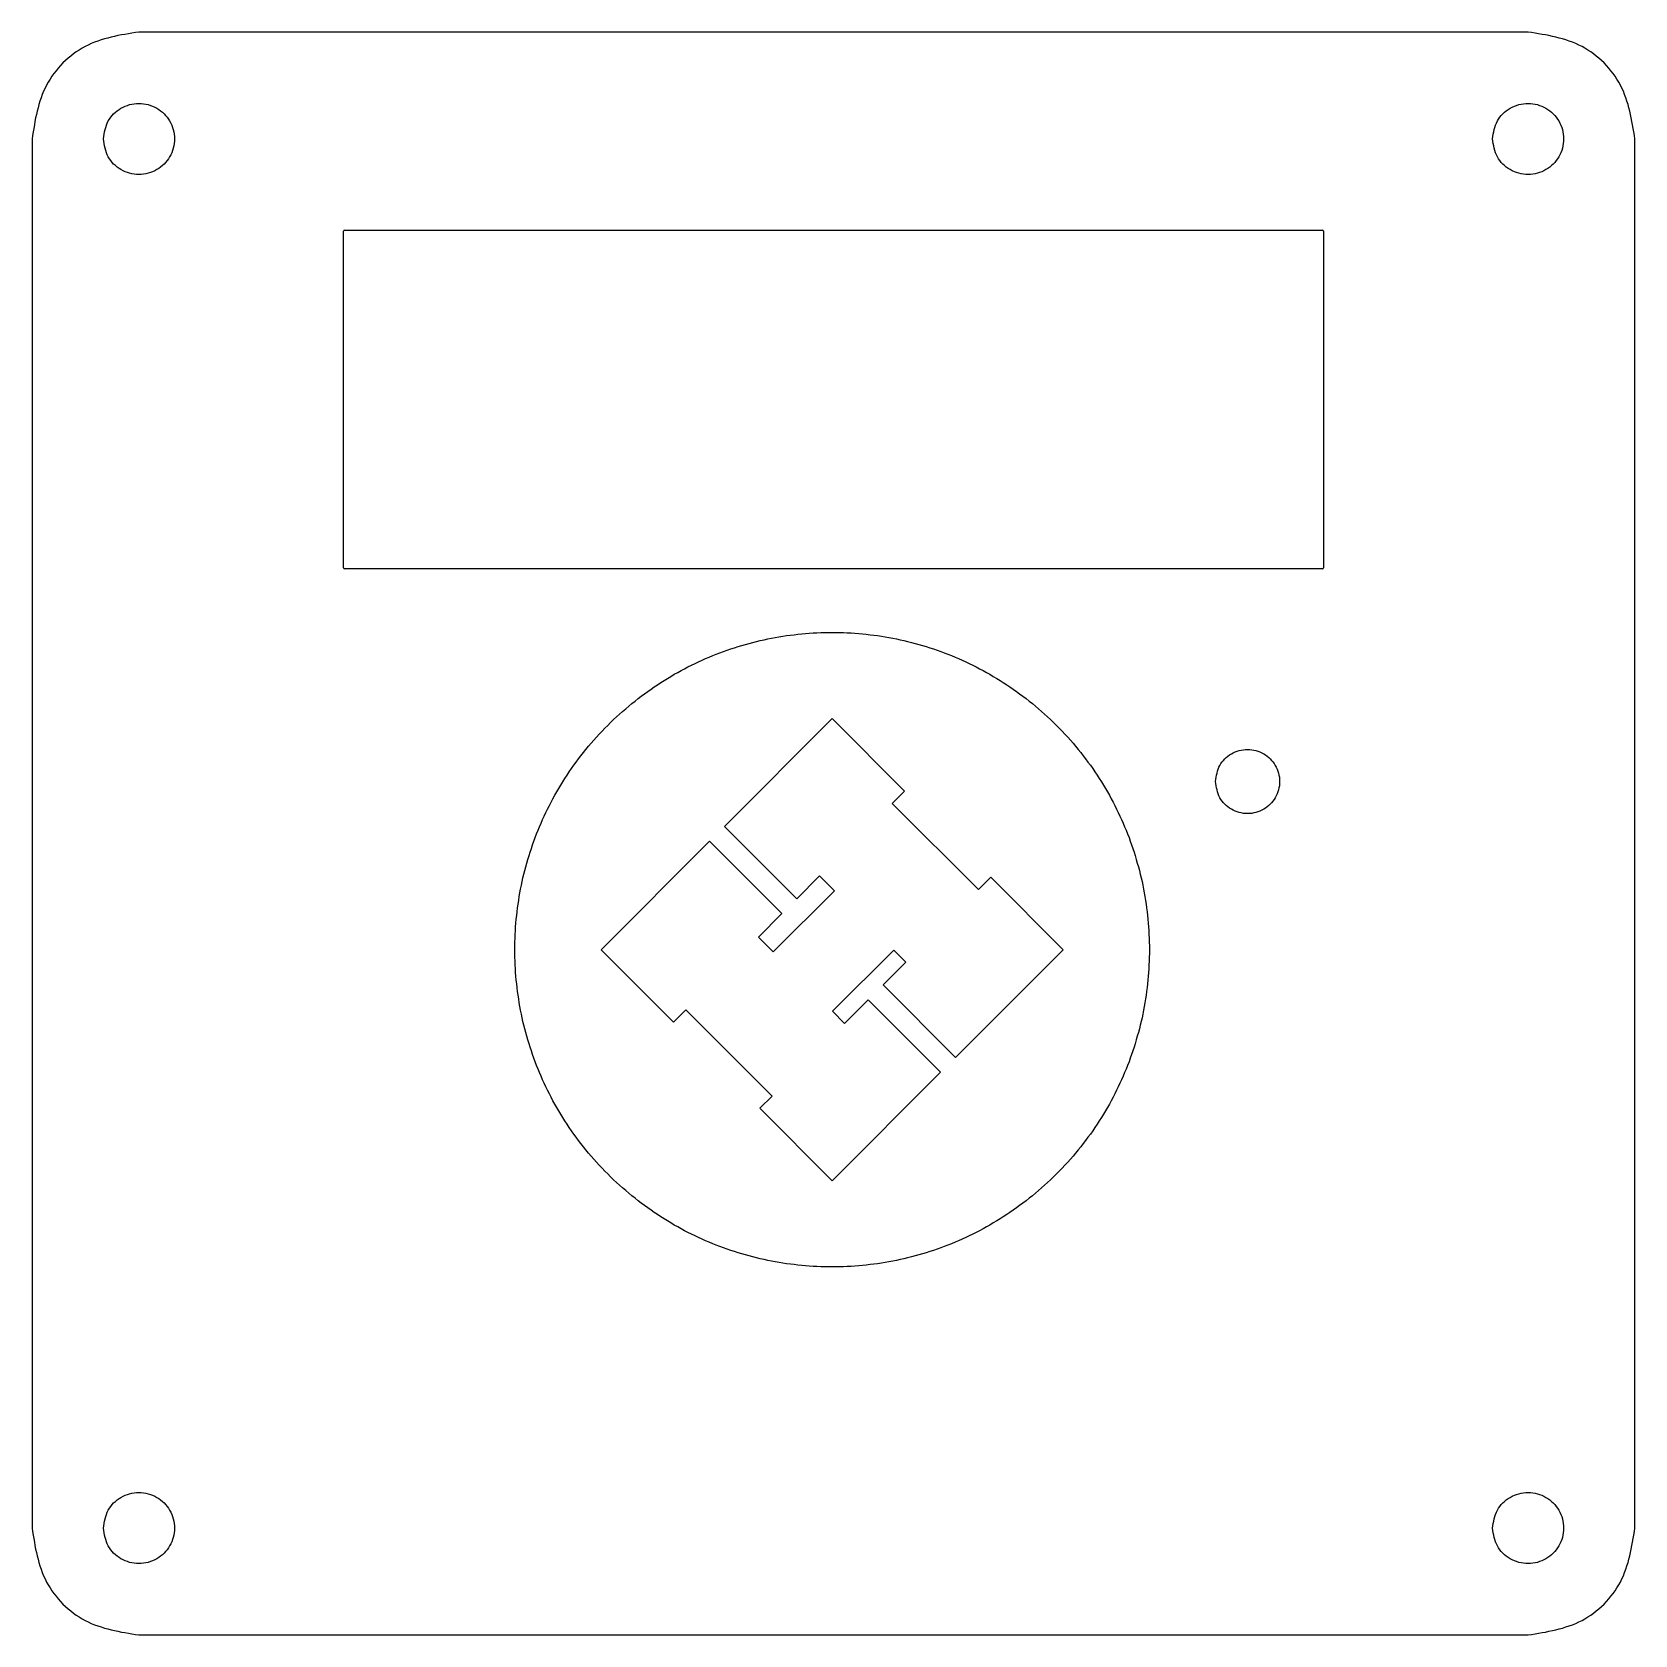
# Model space of a CAD drawing. Extents: x 14 to 324, y 11 to 161.
# Drawn here: x 173.7 to 323.8, y 11.2 to 161.3 of the extents above; entities that cross this region are included whole.
import ezdxf

# ---------------------------------------------------------------- set-up
doc = ezdxf.new("R2010")
doc.units = 0
doc.layers.add('CUT', color=3, linetype='CONTINUOUS')
doc.layers.add('ETCH2', color=6, linetype='CONTINUOUS')

msp = doc.modelspace()

# ---------------------------------------------------------------- linework, layer by layer
at = {"layer": 'CUT'}
for p, q in [((313.82, 161.34), (183.73, 161.34)), ((173.73, 151.34), (173.73, 21.25)), ((323.83, 21.25), (323.83, 151.34)), ((202.9, 111.17), (202.9, 142.69)), ((203, 142.79), (294.56, 142.79)), ((294.66, 142.69), (294.66, 111.17)), ((294.56, 111.07), (203, 111.07)), ((183.73, 11.24), (313.82, 11.24))]:
    msp.add_line(p, q, dxfattribs=at)
at = {"layer": 'CUT', "linetype": 'ByBlock'}
for centre, start, end in [((203, 142.69), 90, 180), ((294.56, 142.69), 0, 90), ((203, 111.17), 180, 270), ((294.56, 111.17), 270, 0)]:
    msp.add_arc(centre, 0.1, start, end, dxfattribs=at)
at = {"layer": 'CUT'}
for points, knots in [([(183.73, 161.34), (181.98, 161.07), (178.53, 160.53), (174.54, 156.54), (174, 153.09), (173.73, 151.34)], [0, 0, 0, 0, 5.232493, 10.309785, 15.542277, 15.542277, 15.542277, 15.542277]), ([(323.83, 151.34), (323.55, 153.09), (323.01, 156.54), (319.03, 160.53), (315.57, 161.07), (313.82, 161.34)], [0, 0, 0, 0, 5.232493, 10.309787, 15.542272, 15.542272, 15.542272, 15.542272]), ([(180.41, 151.34), (180.5, 150.75), (180.68, 149.59), (182, 148.32), (183.73, 147.85), (185.48, 148.32), (186.75, 149.59), (187.22, 151.34), (186.75, 153.08), (185.48, 154.35), (183.73, 154.82), (182, 154.35), (180.68, 153.08), (180.5, 151.92), (180.41, 151.34)], [0, 0, 0, 0, 1.739739, 3.427871, 5.167609, 6.907347, 8.595479, 10.335218, 12.074956, 13.763088, 15.502826, 17.242565, 18.930696, 20.670434, 20.670434, 20.670434, 20.670434]), ([(310.49, 151.34), (310.58, 150.75), (310.77, 149.59), (312.09, 148.32), (313.82, 147.85), (315.56, 148.32), (316.84, 149.59), (317.31, 151.34), (316.84, 153.08), (315.56, 154.35), (313.82, 154.82), (312.09, 154.35), (310.77, 153.08), (310.58, 151.92), (310.49, 151.34)], [0, 0, 0, 0, 1.739739, 3.427871, 5.167609, 6.907347, 8.595479, 10.335219, 12.074957, 13.763089, 15.502827, 17.242565, 18.930697, 20.670435, 20.670435, 20.670435, 20.670435]), ([(284.55, 91.16), (284.63, 90.63), (284.8, 89.58), (285.99, 88.44), (287.55, 88.01), (289.13, 88.44), (290.27, 89.58), (290.7, 91.16), (290.27, 92.73), (289.13, 93.88), (287.55, 94.3), (285.99, 93.88), (284.8, 92.73), (284.63, 91.69), (284.55, 91.16)], [0, 0, 0, 0, 1.570106, 3.093643, 4.663742, 6.233842, 7.757379, 9.327485, 10.897589, 12.421127, 13.991227, 15.561326, 17.084863, 18.654968, 18.654968, 18.654968, 18.654968]), ([(180.41, 21.25), (180.5, 20.66), (180.68, 19.51), (182, 18.24), (183.73, 17.76), (185.48, 18.24), (186.75, 19.51), (187.22, 21.25), (186.75, 22.99), (185.48, 24.26), (183.73, 24.74), (182, 24.26), (180.68, 22.99), (180.5, 21.84), (180.41, 21.25)], [0, 0, 0, 0, 1.739736, 3.427868, 5.167607, 6.907346, 8.595479, 10.335214, 12.07495, 13.763083, 15.502822, 17.24256, 18.930693, 20.670428, 20.670428, 20.670428, 20.670428]), ([(310.49, 21.25), (310.58, 20.66), (310.77, 19.51), (312.09, 18.24), (313.82, 17.76), (315.56, 18.24), (316.84, 19.51), (317.31, 21.25), (316.84, 22.99), (315.56, 24.26), (313.82, 24.74), (312.09, 24.26), (310.77, 22.99), (310.58, 21.84), (310.49, 21.25)], [0, 0, 0, 0, 1.739735, 3.427869, 5.167607, 6.907346, 8.595479, 10.335215, 12.07495, 13.763083, 15.502822, 17.242561, 18.930694, 20.670429, 20.670429, 20.670429, 20.670429]), ([(173.73, 21.25), (174, 19.5), (174.54, 16.04), (178.53, 12.06), (181.98, 11.52), (183.73, 11.24)], [0, 0, 0, 0, 5.232487, 10.309781, 15.542275, 15.542275, 15.542275, 15.542275]), ([(313.82, 11.24), (315.57, 11.52), (319.03, 12.06), (323.01, 16.04), (323.55, 19.5), (323.83, 21.25)], [0, 0, 0, 0, 5.232485, 10.309781, 15.54227, 15.54227, 15.54227, 15.54227])]:
    msp.add_open_spline(points, degree=3, knots=knots, dxfattribs=at)
at = {"layer": 'ETCH2'}
for p, q in [((246.51, 105.05), (246.86, 105.07)), ((246.86, 105.07), (247.22, 105.09)), ((247.22, 105.09), (247.58, 105.11)), ((247.58, 105.11), (247.93, 105.12)), ((247.93, 105.12), (248.29, 105.12)), ((248.29, 105.12), (248.65, 105.13)), ((248.65, 105.13), (249, 105.12)), ((249, 105.12), (249.36, 105.12)), ((249.36, 105.12), (249.72, 105.11)), ((249.72, 105.11), (250.07, 105.09)), ((250.07, 105.09), (250.43, 105.07)), ((250.43, 105.07), (250.78, 105.05)), ((238.82, 103.46), (239.16, 103.58)), ((239.16, 103.58), (239.5, 103.69)), ((239.5, 103.69), (239.84, 103.8)), ((239.84, 103.8), (240.19, 103.9)), ((240.19, 103.9), (240.53, 104)), ((240.53, 104), (240.88, 104.1)), ((240.88, 104.1), (241.23, 104.19)), ((241.23, 104.19), (241.57, 104.28)), ((241.57, 104.28), (241.92, 104.36)), ((241.92, 104.36), (242.27, 104.44)), ((242.27, 104.44), (242.62, 104.51)), ((242.62, 104.51), (242.97, 104.58)), ((242.97, 104.58), (243.32, 104.65)), ((243.32, 104.65), (243.67, 104.71)), ((243.67, 104.71), (244.03, 104.77)), ((244.03, 104.77), (244.38, 104.82)), ((244.38, 104.82), (244.73, 104.87)), ((244.73, 104.87), (245.09, 104.91)), ((245.09, 104.91), (245.44, 104.95)), ((245.44, 104.95), (245.8, 104.99)), ((245.8, 104.99), (246.15, 105.02)), ((246.15, 105.02), (246.51, 105.05)), ((250.78, 105.05), (251.14, 105.02)), ((251.14, 105.02), (251.49, 104.99)), ((251.49, 104.99), (251.85, 104.95)), ((251.85, 104.95), (252.2, 104.91)), ((252.2, 104.91), (252.56, 104.87)), ((252.56, 104.87), (252.91, 104.82)), ((252.91, 104.82), (253.27, 104.77)), ((253.27, 104.77), (253.62, 104.71)), ((253.62, 104.71), (253.97, 104.65)), ((253.97, 104.65), (254.32, 104.58)), ((254.32, 104.58), (254.67, 104.51)), ((254.67, 104.51), (255.02, 104.44)), ((255.02, 104.44), (255.37, 104.36)), ((255.37, 104.36), (255.72, 104.28)), ((255.72, 104.28), (256.07, 104.19)), ((256.07, 104.19), (256.41, 104.1)), ((256.41, 104.1), (256.76, 104)), ((256.76, 104), (257.11, 103.9)), ((257.11, 103.9), (257.45, 103.8)), ((257.45, 103.8), (257.79, 103.69)), ((257.79, 103.69), (258.14, 103.58)), ((258.14, 103.58), (258.48, 103.46)), ((235.48, 102.06), (235.81, 102.22)), ((235.81, 102.22), (236.14, 102.37)), ((236.14, 102.37), (236.47, 102.52)), ((236.47, 102.52), (236.8, 102.67)), ((236.8, 102.67), (237.13, 102.81)), ((237.13, 102.81), (237.47, 102.95)), ((237.47, 102.95), (237.8, 103.08)), ((237.8, 103.08), (238.14, 103.21)), ((238.14, 103.21), (238.48, 103.34)), ((238.48, 103.34), (238.82, 103.46)), ((258.48, 103.46), (258.82, 103.34)), ((258.82, 103.34), (259.15, 103.21)), ((259.15, 103.21), (259.49, 103.08)), ((259.49, 103.08), (259.83, 102.95)), ((259.83, 102.95), (260.16, 102.81)), ((260.16, 102.81), (260.49, 102.67)), ((260.49, 102.67), (260.83, 102.52)), ((260.83, 102.52), (261.16, 102.37)), ((261.16, 102.37), (261.49, 102.22)), ((261.49, 102.22), (261.81, 102.06)), ((232.61, 100.43), (232.92, 100.63)), ((232.92, 100.63), (233.23, 100.82)), ((233.23, 100.82), (233.55, 101.01)), ((233.55, 101.01), (233.87, 101.2)), ((233.87, 101.2), (234.19, 101.38)), ((234.19, 101.38), (234.51, 101.55)), ((234.51, 101.55), (234.83, 101.72)), ((234.83, 101.72), (235.15, 101.89)), ((235.15, 101.89), (235.48, 102.06)), ((261.81, 102.06), (262.14, 101.89)), ((262.14, 101.89), (262.46, 101.72)), ((262.46, 101.72), (262.79, 101.55)), ((262.79, 101.55), (263.11, 101.38)), ((263.11, 101.38), (263.43, 101.2)), ((263.43, 101.2), (263.74, 101.01)), ((263.74, 101.01), (264.06, 100.82)), ((264.06, 100.82), (264.37, 100.63)), ((264.37, 100.63), (264.68, 100.43)), ((230.48, 98.93), (230.78, 99.16)), ((230.78, 99.16), (231.08, 99.38)), ((231.08, 99.38), (231.38, 99.6)), ((231.38, 99.6), (231.69, 99.81)), ((231.69, 99.81), (231.99, 100.02)), ((231.99, 100.02), (232.3, 100.23)), ((232.3, 100.23), (232.61, 100.43)), ((264.68, 100.43), (265, 100.23)), ((265, 100.23), (265.3, 100.02)), ((265.3, 100.02), (265.61, 99.81)), ((265.61, 99.81), (265.91, 99.6)), ((265.91, 99.6), (266.21, 99.38)), ((266.21, 99.38), (266.51, 99.16)), ((266.51, 99.16), (266.81, 98.93)), ((228.75, 97.48), (229.03, 97.73)), ((229.03, 97.73), (229.32, 97.98)), ((229.32, 97.98), (229.61, 98.22)), ((229.61, 98.22), (229.89, 98.46)), ((229.89, 98.46), (230.19, 98.7)), ((230.19, 98.7), (230.48, 98.93)), ((266.81, 98.93), (267.11, 98.7)), ((267.11, 98.7), (267.4, 98.46)), ((267.4, 98.46), (267.69, 98.22)), ((267.69, 98.22), (267.98, 97.98)), ((267.98, 97.98), (268.26, 97.73)), ((268.26, 97.73), (268.55, 97.48)), ((227.1, 95.87), (227.37, 96.15)), ((227.37, 96.15), (227.64, 96.42)), ((227.64, 96.42), (227.91, 96.69)), ((227.91, 96.69), (228.19, 96.96)), ((228.19, 96.96), (228.47, 97.22)), ((228.47, 97.22), (228.75, 97.48)), ((248.65, 97.05), (238.56, 86.96)), ((255.42, 90.27), (248.65, 97.05)), ((268.55, 97.48), (268.83, 97.22)), ((268.83, 97.22), (269.11, 96.96)), ((269.11, 96.96), (269.38, 96.69)), ((269.38, 96.69), (269.65, 96.42)), ((269.65, 96.42), (269.92, 96.15)), ((269.92, 96.15), (270.19, 95.87)), ((225.84, 94.46), (226.08, 94.75)), ((226.08, 94.75), (226.33, 95.03)), ((226.33, 95.03), (226.59, 95.31)), ((226.59, 95.31), (226.84, 95.6)), ((226.84, 95.6), (227.1, 95.87)), ((270.19, 95.87), (270.45, 95.6)), ((270.45, 95.6), (270.71, 95.31)), ((270.71, 95.31), (270.96, 95.03)), ((270.96, 95.03), (271.21, 94.75)), ((271.21, 94.75), (271.45, 94.46)), ((224.68, 92.98), (224.9, 93.28)), ((224.9, 93.28), (225.13, 93.58)), ((225.13, 93.58), (225.36, 93.87)), ((225.36, 93.87), (225.6, 94.17)), ((225.6, 94.17), (225.84, 94.46)), ((271.45, 94.46), (271.69, 94.17)), ((271.69, 94.17), (271.93, 93.87)), ((271.93, 93.87), (272.16, 93.58)), ((272.16, 93.58), (272.39, 93.28)), ((272.39, 93.28), (272.61, 92.98)), ((223.63, 91.45), (223.83, 91.76)), ((223.83, 91.76), (224.04, 92.07)), ((224.04, 92.07), (224.25, 92.38)), ((224.25, 92.38), (224.46, 92.68)), ((224.46, 92.68), (224.68, 92.98)), ((272.61, 92.98), (272.83, 92.68)), ((272.83, 92.68), (273.05, 92.38)), ((273.05, 92.38), (273.26, 92.07)), ((273.26, 92.07), (273.46, 91.76)), ((273.46, 91.76), (273.66, 91.45)), ((222.68, 89.88), (222.86, 90.19)), ((222.86, 90.19), (223.05, 90.51)), ((223.05, 90.51), (223.24, 90.83)), ((223.24, 90.83), (223.43, 91.14)), ((223.43, 91.14), (223.63, 91.45)), ((254.27, 89.11), (255.42, 90.27)), ((273.66, 91.45), (273.86, 91.14)), ((273.86, 91.14), (274.06, 90.83)), ((274.06, 90.83), (274.24, 90.51)), ((274.24, 90.51), (274.43, 90.19)), ((274.43, 90.19), (274.61, 89.88)), ((221.84, 88.25), (222, 88.58)), ((222, 88.58), (222.17, 88.91)), ((222.17, 88.91), (222.34, 89.23)), ((222.34, 89.23), (222.51, 89.55)), ((222.51, 89.55), (222.68, 89.88)), ((262.35, 81.04), (254.27, 89.11)), ((274.61, 89.88), (274.79, 89.55)), ((274.79, 89.55), (274.96, 89.23)), ((274.96, 89.23), (275.13, 88.91)), ((275.13, 88.91), (275.29, 88.58)), ((275.29, 88.58), (275.45, 88.25)), ((221.25, 86.93), (221.39, 87.26)), ((221.39, 87.26), (221.54, 87.59)), ((221.54, 87.59), (221.69, 87.92)), ((221.69, 87.92), (221.84, 88.25)), ((275.45, 88.25), (275.6, 87.92)), ((275.6, 87.92), (275.75, 87.59)), ((275.75, 87.59), (275.9, 87.26)), ((275.9, 87.26), (276.04, 86.93)), ((220.6, 85.24), (220.72, 85.58)), ((220.72, 85.58), (220.85, 85.92)), ((220.85, 85.92), (220.98, 86.26)), ((220.98, 86.26), (221.11, 86.59)), ((221.11, 86.59), (221.25, 86.93)), ((237.17, 85.57), (227.01, 75.41)), ((243.95, 78.8), (237.17, 85.57)), ((238.56, 86.96), (245.34, 80.19)), ((276.04, 86.93), (276.18, 86.59)), ((276.18, 86.59), (276.32, 86.26)), ((276.32, 86.26), (276.45, 85.92)), ((276.45, 85.92), (276.57, 85.58)), ((276.57, 85.58), (276.69, 85.24)), ((220.16, 83.87), (220.27, 84.22)), ((220.27, 84.22), (220.37, 84.56)), ((220.37, 84.56), (220.49, 84.9)), ((220.49, 84.9), (220.6, 85.24)), ((276.69, 85.24), (276.81, 84.9)), ((276.81, 84.9), (276.92, 84.56)), ((276.92, 84.56), (277.03, 84.22)), ((277.03, 84.22), (277.13, 83.87)), ((219.79, 82.49), (219.87, 82.84)), ((219.87, 82.84), (219.96, 83.18)), ((219.96, 83.18), (220.06, 83.53)), ((220.06, 83.53), (220.16, 83.87)), ((277.13, 83.87), (277.23, 83.53)), ((277.23, 83.53), (277.33, 83.18)), ((277.33, 83.18), (277.42, 82.84)), ((277.42, 82.84), (277.51, 82.49)), ((219.41, 80.74), (219.48, 81.09)), ((219.48, 81.09), (219.55, 81.44)), ((219.55, 81.44), (219.62, 81.79)), ((219.62, 81.79), (219.7, 82.14)), ((219.7, 82.14), (219.79, 82.49)), ((245.34, 80.19), (247.47, 82.32)), ((247.47, 82.32), (248.86, 80.93)), ((263.5, 82.19), (262.35, 81.04)), ((270.28, 75.41), (263.5, 82.19)), ((277.51, 82.49), (277.59, 82.14)), ((277.59, 82.14), (277.67, 81.79)), ((277.67, 81.79), (277.74, 81.44)), ((277.74, 81.44), (277.81, 81.09)), ((277.81, 81.09), (277.88, 80.74)), ((219.19, 79.33), (219.24, 79.68)), ((219.24, 79.68), (219.3, 80.03)), ((219.3, 80.03), (219.35, 80.38)), ((219.35, 80.38), (219.41, 80.74)), ((248.86, 80.93), (243.13, 75.2)), ((277.88, 80.74), (277.94, 80.38)), ((277.94, 80.38), (278, 80.03)), ((278, 80.03), (278.05, 79.68)), ((278.05, 79.68), (278.1, 79.33)), ((219.04, 77.91), (219.07, 78.26)), ((219.07, 78.26), (219.11, 78.62)), ((219.11, 78.62), (219.15, 78.97)), ((219.15, 78.97), (219.19, 79.33)), ((241.74, 76.59), (243.95, 78.8)), ((278.1, 79.33), (278.14, 78.97)), ((278.14, 78.97), (278.19, 78.62)), ((278.19, 78.62), (278.22, 78.26)), ((278.22, 78.26), (278.25, 77.91)), ((218.96, 76.48), (218.97, 76.84)), ((218.97, 76.84), (218.99, 77.2)), ((218.99, 77.2), (219.01, 77.55)), ((219.01, 77.55), (219.04, 77.91)), ((243.13, 75.2), (241.74, 76.59)), ((278.25, 77.91), (278.28, 77.55)), ((278.28, 77.55), (278.3, 77.2)), ((278.3, 77.2), (278.32, 76.84)), ((278.32, 76.84), (278.34, 76.48)), ((218.94, 76.13), (218.96, 76.48)), ((218.94, 75.77), (218.94, 76.13)), ((218.94, 75.41), (218.94, 75.77)), ((218.94, 75.06), (218.94, 75.41)), ((218.94, 74.7), (218.94, 75.06)), ((227.01, 75.41), (233.79, 68.64)), ((248.69, 69.64), (254.42, 75.37)), ((254.42, 75.37), (255.55, 74.24)), ((260.2, 65.33), (270.28, 75.41)), ((278.34, 76.48), (278.35, 76.13)), ((278.35, 76.13), (278.36, 75.77)), ((278.36, 75.06), (278.35, 74.7)), ((278.36, 75.77), (278.36, 75.41)), ((278.36, 75.41), (278.36, 75.06)), ((218.96, 74.35), (218.94, 74.7)), ((218.97, 73.99), (218.96, 74.35)), ((218.99, 73.63), (218.97, 73.99)), ((219.01, 73.28), (218.99, 73.63)), ((255.55, 74.24), (253.42, 72.11)), ((278.3, 73.63), (278.28, 73.28)), ((278.32, 73.99), (278.3, 73.63)), ((278.34, 74.35), (278.32, 73.99)), ((278.35, 74.7), (278.34, 74.35)), ((219.04, 72.92), (219.01, 73.28)), ((219.07, 72.57), (219.04, 72.92)), ((219.11, 72.21), (219.07, 72.57)), ((219.15, 71.86), (219.11, 72.21)), ((253.42, 72.11), (260.2, 65.33)), ((278.19, 72.21), (278.14, 71.86)), ((278.22, 72.57), (278.19, 72.21)), ((278.25, 72.92), (278.22, 72.57)), ((278.28, 73.28), (278.25, 72.92)), ((219.19, 71.5), (219.15, 71.86)), ((219.24, 71.15), (219.19, 71.5)), ((219.3, 70.8), (219.24, 71.15)), ((219.35, 70.44), (219.3, 70.8)), ((252.03, 70.72), (249.82, 68.51)), ((258.81, 63.94), (252.03, 70.72)), ((278, 70.8), (277.94, 70.44)), ((278.05, 71.15), (278, 70.8)), ((278.1, 71.5), (278.05, 71.15)), ((278.14, 71.86), (278.1, 71.5)), ((219.41, 70.09), (219.35, 70.44)), ((219.48, 69.74), (219.41, 70.09)), ((219.55, 69.39), (219.48, 69.74)), ((219.62, 69.04), (219.55, 69.39)), ((233.79, 68.64), (234.95, 69.79)), ((234.95, 69.79), (243.03, 61.71)), ((249.82, 68.51), (248.69, 69.64)), ((277.74, 69.39), (277.67, 69.04)), ((277.81, 69.74), (277.74, 69.39)), ((277.88, 70.09), (277.81, 69.74)), ((277.94, 70.44), (277.88, 70.09)), ((219.7, 68.69), (219.62, 69.04)), ((219.79, 68.34), (219.7, 68.69)), ((219.87, 67.99), (219.79, 68.34)), ((219.96, 67.65), (219.87, 67.99)), ((220.06, 67.3), (219.96, 67.65)), ((277.33, 67.65), (277.23, 67.3)), ((277.42, 67.99), (277.33, 67.65)), ((277.51, 68.34), (277.42, 67.99)), ((277.59, 68.69), (277.51, 68.34)), ((277.67, 69.04), (277.59, 68.69)), ((220.16, 66.96), (220.06, 67.3)), ((220.27, 66.61), (220.16, 66.96)), ((220.37, 66.27), (220.27, 66.61)), ((220.49, 65.93), (220.37, 66.27)), ((276.92, 66.27), (276.81, 65.93)), ((277.03, 66.61), (276.92, 66.27)), ((277.13, 66.96), (277.03, 66.61)), ((277.23, 67.3), (277.13, 66.96)), ((220.6, 65.59), (220.49, 65.93)), ((220.72, 65.25), (220.6, 65.59)), ((220.85, 64.91), (220.72, 65.25)), ((220.98, 64.57), (220.85, 64.91)), ((221.11, 64.23), (220.98, 64.57)), ((276.32, 64.57), (276.18, 64.23)), ((276.45, 64.91), (276.32, 64.57)), ((276.57, 65.25), (276.45, 64.91)), ((276.69, 65.59), (276.57, 65.25)), ((276.81, 65.93), (276.69, 65.59)), ((221.25, 63.9), (221.11, 64.23)), ((221.39, 63.57), (221.25, 63.9)), ((221.54, 63.24), (221.39, 63.57)), ((221.69, 62.9), (221.54, 63.24)), ((248.65, 53.78), (258.81, 63.94)), ((275.75, 63.24), (275.6, 62.9)), ((275.9, 63.57), (275.75, 63.24)), ((276.04, 63.9), (275.9, 63.57)), ((276.18, 64.23), (276.04, 63.9)), ((221.84, 62.57), (221.69, 62.9)), ((222, 62.25), (221.84, 62.57)), ((222.17, 61.92), (222, 62.25)), ((222.34, 61.6), (222.17, 61.92)), ((222.51, 61.27), (222.34, 61.6)), ((243.03, 61.71), (241.87, 60.56)), ((274.96, 61.6), (274.79, 61.27)), ((275.13, 61.92), (274.96, 61.6)), ((275.29, 62.25), (275.13, 61.92)), ((275.45, 62.57), (275.29, 62.25)), ((275.6, 62.9), (275.45, 62.57)), ((222.68, 60.95), (222.51, 61.27)), ((222.86, 60.64), (222.68, 60.95)), ((223.05, 60.32), (222.86, 60.64)), ((223.24, 60), (223.05, 60.32)), ((241.87, 60.56), (248.65, 53.78)), ((274.24, 60.32), (274.06, 60)), ((274.43, 60.64), (274.24, 60.32)), ((274.61, 60.95), (274.43, 60.64)), ((274.79, 61.27), (274.61, 60.95)), ((223.43, 59.69), (223.24, 60)), ((223.63, 59.38), (223.43, 59.69)), ((223.83, 59.07), (223.63, 59.38)), ((224.04, 58.76), (223.83, 59.07)), ((224.25, 58.45), (224.04, 58.76)), ((273.26, 58.76), (273.05, 58.45)), ((273.46, 59.07), (273.26, 58.76)), ((273.66, 59.38), (273.46, 59.07)), ((273.86, 59.69), (273.66, 59.38)), ((274.06, 60), (273.86, 59.69)), ((224.46, 58.15), (224.25, 58.45)), ((224.68, 57.85), (224.46, 58.15)), ((224.9, 57.55), (224.68, 57.85)), ((225.13, 57.25), (224.9, 57.55)), ((225.36, 56.96), (225.13, 57.25)), ((272.16, 57.25), (271.93, 56.96)), ((272.39, 57.55), (272.16, 57.25)), ((272.61, 57.85), (272.39, 57.55)), ((272.83, 58.15), (272.61, 57.85)), ((273.05, 58.45), (272.83, 58.15)), ((225.6, 56.66), (225.36, 56.96)), ((225.84, 56.37), (225.6, 56.66)), ((226.08, 56.08), (225.84, 56.37)), ((226.33, 55.8), (226.08, 56.08)), ((226.59, 55.52), (226.33, 55.8)), ((270.96, 55.8), (270.71, 55.52)), ((271.21, 56.08), (270.96, 55.8)), ((271.45, 56.37), (271.21, 56.08)), ((271.69, 56.66), (271.45, 56.37)), ((271.93, 56.96), (271.69, 56.66)), ((226.84, 55.23), (226.59, 55.52)), ((227.1, 54.96), (226.84, 55.23)), ((227.37, 54.68), (227.1, 54.96)), ((227.64, 54.41), (227.37, 54.68)), ((227.91, 54.14), (227.64, 54.41)), ((228.19, 53.87), (227.91, 54.14)), ((269.38, 54.14), (269.11, 53.87)), ((269.65, 54.41), (269.38, 54.14)), ((269.92, 54.68), (269.65, 54.41)), ((270.19, 54.96), (269.92, 54.68)), ((270.45, 55.23), (270.19, 54.96)), ((270.71, 55.52), (270.45, 55.23)), ((228.47, 53.61), (228.19, 53.87)), ((228.75, 53.35), (228.47, 53.61)), ((229.03, 53.1), (228.75, 53.35)), ((229.32, 52.85), (229.03, 53.1)), ((229.61, 52.61), (229.32, 52.85)), ((229.89, 52.37), (229.61, 52.61)), ((267.69, 52.61), (267.4, 52.37)), ((267.98, 52.85), (267.69, 52.61)), ((268.26, 53.1), (267.98, 52.85)), ((268.55, 53.35), (268.26, 53.1)), ((268.83, 53.61), (268.55, 53.35)), ((269.11, 53.87), (268.83, 53.61)), ((230.19, 52.13), (229.89, 52.37)), ((230.48, 51.9), (230.19, 52.13)), ((230.78, 51.67), (230.48, 51.9)), ((231.08, 51.45), (230.78, 51.67)), ((231.38, 51.23), (231.08, 51.45)), ((231.69, 51.02), (231.38, 51.23)), ((265.91, 51.23), (265.61, 51.02)), ((266.21, 51.45), (265.91, 51.23)), ((266.51, 51.67), (266.21, 51.45)), ((266.81, 51.9), (266.51, 51.67)), ((267.11, 52.13), (266.81, 51.9)), ((267.4, 52.37), (267.11, 52.13)), ((231.99, 50.81), (231.69, 51.02)), ((232.3, 50.6), (231.99, 50.81)), ((232.61, 50.4), (232.3, 50.6)), ((232.92, 50.2), (232.61, 50.4)), ((233.23, 50.01), (232.92, 50.2)), ((233.55, 49.82), (233.23, 50.01)), ((233.87, 49.63), (233.55, 49.82)), ((234.19, 49.45), (233.87, 49.63)), ((263.43, 49.63), (263.11, 49.45)), ((263.74, 49.82), (263.43, 49.63)), ((264.06, 50.01), (263.74, 49.82)), ((264.37, 50.2), (264.06, 50.01)), ((264.68, 50.4), (264.37, 50.2)), ((265, 50.6), (264.68, 50.4)), ((265.3, 50.81), (265, 50.6)), ((265.61, 51.02), (265.3, 50.81)), ((234.51, 49.27), (234.19, 49.45)), ((234.83, 49.1), (234.51, 49.27)), ((235.15, 48.93), (234.83, 49.1)), ((235.48, 48.77), (235.15, 48.93)), ((235.81, 48.61), (235.48, 48.77)), ((236.14, 48.46), (235.81, 48.61)), ((236.47, 48.31), (236.14, 48.46)), ((236.8, 48.16), (236.47, 48.31)), ((237.13, 48.02), (236.8, 48.16)), ((260.49, 48.16), (260.16, 48.02)), ((260.83, 48.31), (260.49, 48.16)), ((261.16, 48.46), (260.83, 48.31)), ((261.49, 48.61), (261.16, 48.46)), ((261.81, 48.77), (261.49, 48.61)), ((262.14, 48.93), (261.81, 48.77)), ((262.46, 49.1), (262.14, 48.93)), ((262.79, 49.27), (262.46, 49.1)), ((263.11, 49.45), (262.79, 49.27)), ((237.47, 47.88), (237.13, 48.02)), ((237.8, 47.75), (237.47, 47.88)), ((238.14, 47.62), (237.8, 47.75)), ((238.48, 47.49), (238.14, 47.62)), ((238.82, 47.37), (238.48, 47.49)), ((239.16, 47.25), (238.82, 47.37)), ((239.5, 47.14), (239.16, 47.25)), ((239.84, 47.03), (239.5, 47.14)), ((240.19, 46.93), (239.84, 47.03)), ((240.53, 46.83), (240.19, 46.93)), ((240.88, 46.73), (240.53, 46.83)), ((241.23, 46.64), (240.88, 46.73)), ((241.57, 46.55), (241.23, 46.64)), ((241.92, 46.47), (241.57, 46.55)), ((255.72, 46.55), (255.37, 46.47)), ((256.07, 46.64), (255.72, 46.55)), ((256.42, 46.73), (256.07, 46.64)), ((256.76, 46.83), (256.42, 46.73)), ((257.11, 46.93), (256.76, 46.83)), ((257.45, 47.03), (257.11, 46.93)), ((257.79, 47.14), (257.45, 47.03)), ((258.14, 47.25), (257.79, 47.14)), ((258.48, 47.37), (258.14, 47.25)), ((258.82, 47.49), (258.48, 47.37)), ((259.15, 47.62), (258.82, 47.49)), ((259.49, 47.75), (259.15, 47.62)), ((259.83, 47.88), (259.49, 47.75)), ((260.16, 48.02), (259.83, 47.88)), ((242.27, 46.39), (241.92, 46.47)), ((242.62, 46.32), (242.27, 46.39)), ((242.97, 46.25), (242.62, 46.32)), ((243.32, 46.18), (242.97, 46.25)), ((243.68, 46.12), (243.32, 46.18)), ((244.03, 46.06), (243.68, 46.12)), ((244.38, 46.01), (244.03, 46.06)), ((244.74, 45.96), (244.38, 46.01)), ((245.09, 45.92), (244.74, 45.96)), ((245.44, 45.88), (245.09, 45.92)), ((245.8, 45.84), (245.44, 45.88)), ((246.15, 45.81), (245.8, 45.84)), ((246.51, 45.78), (246.15, 45.81)), ((246.87, 45.76), (246.51, 45.78)), ((247.22, 45.74), (246.87, 45.76)), ((247.58, 45.72), (247.22, 45.74)), ((247.93, 45.71), (247.58, 45.72)), ((248.29, 45.71), (247.93, 45.71)), ((248.65, 45.7), (248.29, 45.71)), ((249, 45.71), (248.65, 45.7)), ((249.36, 45.71), (249, 45.71)), ((249.72, 45.72), (249.36, 45.71)), ((250.07, 45.74), (249.72, 45.72)), ((250.43, 45.76), (250.07, 45.74)), ((250.78, 45.78), (250.43, 45.76)), ((251.14, 45.81), (250.78, 45.78)), ((251.49, 45.84), (251.14, 45.81)), ((251.85, 45.88), (251.49, 45.84)), ((252.2, 45.92), (251.85, 45.88)), ((252.56, 45.96), (252.2, 45.92)), ((252.91, 46.01), (252.56, 45.96)), ((253.27, 46.06), (252.91, 46.01)), ((253.62, 46.12), (253.27, 46.06)), ((253.97, 46.18), (253.62, 46.12)), ((254.32, 46.25), (253.97, 46.18)), ((254.67, 46.32), (254.32, 46.25)), ((255.02, 46.39), (254.67, 46.32)), ((255.37, 46.47), (255.02, 46.39))]:
    msp.add_line(p, q, dxfattribs=at)

doc.saveas('drawing.dxf')
